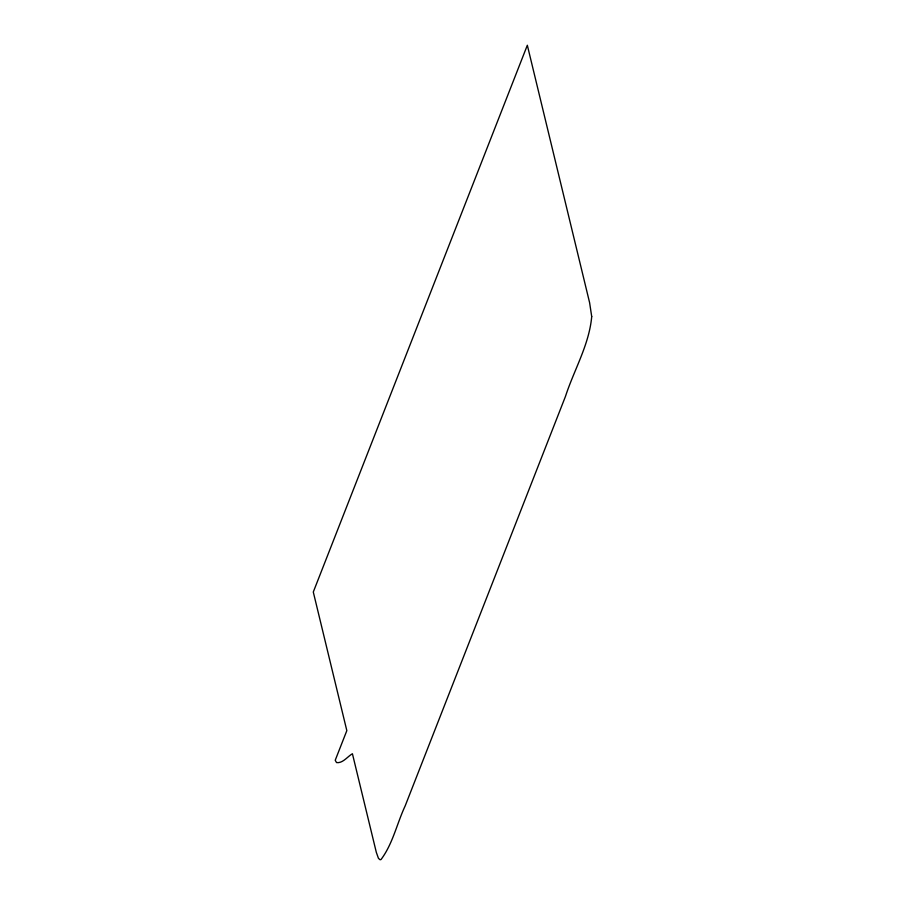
<?xml version="1.0" encoding="UTF-8"?>
<svg xmlns="http://www.w3.org/2000/svg" width="905" height="905" viewBox="0 0 905 905"><rect width="100%" height="100%" fill="white"/><g stroke="black" fill="none" stroke-linecap="round" stroke-linejoin="round"><path stroke-width="1.36" d="M591.712 316.569C589.234 344.692 574.053 369.907 565.478 396.379L405.169 805.914C396.91 823.527 392.793 843.913 381.005 859.546L380.066 859.75L378.46 858.359L376.322 852.352L352.418 753.741C347.407 756.614 342.814 763.447 336.547 762.598L335.223 760.268L346.83 730.64L313.288 592.017L527.332 45.25L589.608 302.7L591.712 316.569"/></g></svg>
